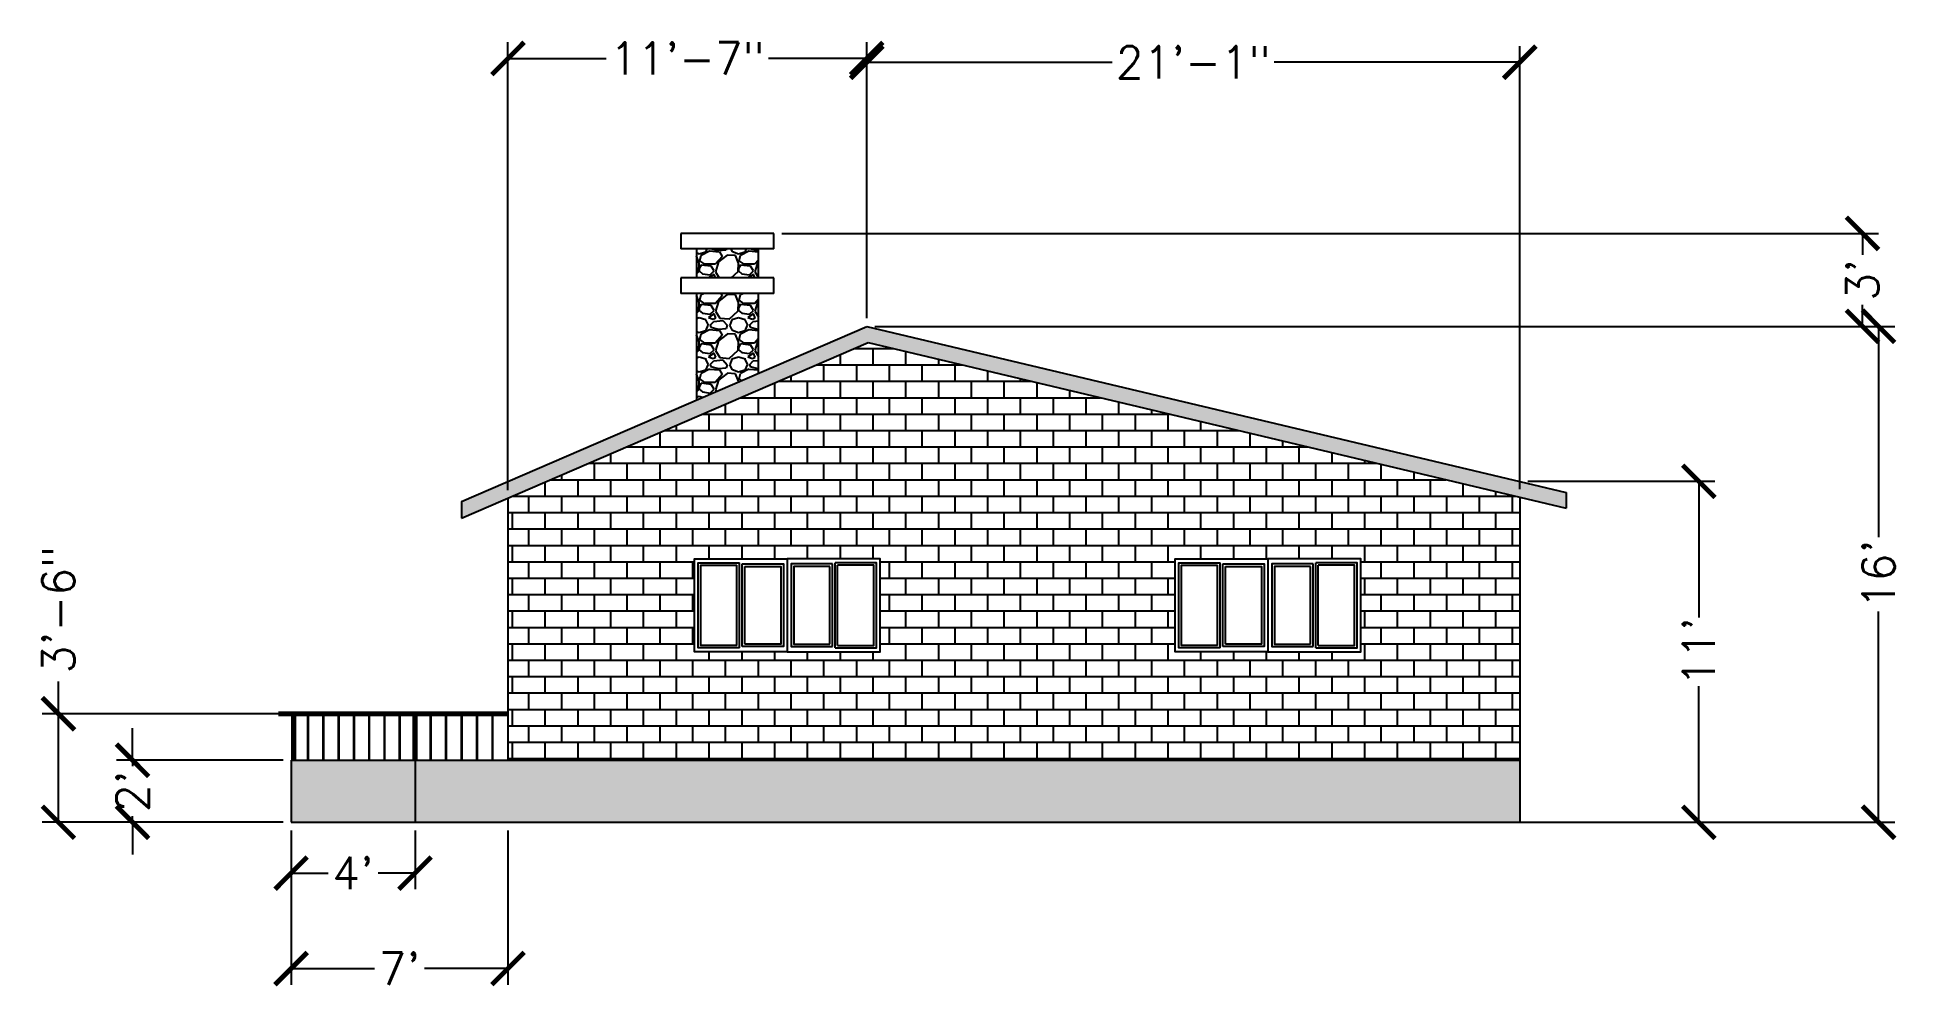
# Model space of a CAD drawing. Header units: inches. Extents: x 3040 to 3762, y 1202 to 1571.
import ezdxf

# ---------------------------------------------------------------- set-up
doc = ezdxf.new("R2010")
doc.units = ezdxf.units.IN
doc.layers.add('Dim', color=21, linetype='Continuous')
doc.layers.add('Hatches', color=3, linetype='Continuous')
doc.styles.get("Standard").update_dxf_attribs({"font": 'simplex.shx'})
doc.dimstyles.new('Dim', dxfattribs={"dimscale": 5, "dimtxt": 2.5, "dimasz": 2.5, "dimexe": 1.25, "dimexo": 0.625, "dimtad": 0, "dimlunit": 4, "dimtxsty": 'Standard', "dimblk": 'ARCHTICK', "dimcen": 2.5, "dimadec": 0, "dimazin": 0, "dimtfac": 1, "dimtmove": 0, "dimatfit": 3, "dimfxl": 1, "dimarcsym": 0})

# ---------------------------------------------------------------- blocks, each defined once
blk = doc.blocks.new('Window - Wood Frame 36 x 36 in.')
for p, q in [((1.5, 18.5), (34.5, 18.5)), ((2, 17.5), (34, 17.5)), ((2.5, 19.5), (33.5, 19.5)), ((3, 16.5), (33, 16.5))]:
    blk.add_line(p, q)
blk.add_lwpolyline([(0, 0), (0, 36), (36, 36), (36, 0)], close=True)
for points in [[(1.5, 18.5), (1.5, 34.5), (34.5, 34.5), (34.5, 18.5)], [(2.5, 19.5), (2.5, 33.5), (33.5, 33.5), (33.5, 19.5)], [(34, 17.5), (34, 1.5), (2, 1.5), (2, 17.5)], [(33, 16.5), (33, 2.5), (3, 2.5), (3, 16.5)]]:
    blk.add_lwpolyline(points)
blk = doc.blocks.new('_ArchTick')
at = {"color": 0, "linetype": 'ByBlock', "const_width": 0.15}
blk.add_lwpolyline([(-0.5, -0.5), (0.5, 0.5)], dxfattribs=at)
blk = doc.blocks.new('*D2')
at = {"layer": 'Dim', "color": 0, "lineweight": -2, "transparency": 16777216}
for p, q in [((3364.93, 1458.99), (3760.06, 1458.99)), ((3753.81, 1458.99), (3753.81, 1377.42)), ((3753.81, 1266.99), (3753.81, 1348.56)), ((3364.93, 1266.99), (3760.06, 1266.99))]:
    blk.add_line(p, q, dxfattribs=at)
at = {"layer": 'Dim', "color": 0, "lineweight": -2, "transparency": 16777216, "xscale": 12.5, "yscale": 12.5, "zscale": 12.5}
for p, rotation in [((3753.81, 1458.99), 90), ((3753.81, 1266.99), 270)]:
    blk.add_blockref('_ArchTick', p, dxfattribs=dict(at, rotation=rotation))
at = {"layer": 'Dim', "color": 0, "transparency": 16777216, "insert": (3753.81, 1362.99), "char_height": 12.5, "attachment_point": 5, "rotation": 90}
blk.add_mtext("16'", dxfattribs=at)
blk = doc.blocks.new('*D3')
at = {"layer": 'Dim', "color": 0, "lineweight": -2, "transparency": 16777216}
for p, q in [((3617.93, 1398.99), (3690.41, 1398.99)), ((3684.16, 1398.99), (3684.16, 1346.23)), ((3684.16, 1266.99), (3684.16, 1319.75)), ((3617.93, 1266.99), (3690.41, 1266.99))]:
    blk.add_line(p, q, dxfattribs=at)
at = {"layer": 'Dim', "color": 0, "lineweight": -2, "transparency": 16777216, "xscale": 12.5, "yscale": 12.5, "zscale": 12.5}
for p, rotation in [((3684.16, 1398.99), 90), ((3684.16, 1266.99), 270)]:
    blk.add_blockref('_ArchTick', p, dxfattribs=dict(at, rotation=rotation))
at = {"layer": 'Dim', "color": 0, "transparency": 16777216, "insert": (3684.16, 1332.99), "char_height": 12.5, "attachment_point": 5, "rotation": 90}
blk.add_mtext("11'", dxfattribs=at)
blk = doc.blocks.new('*D4')
at = {"layer": 'Dim', "color": 0, "lineweight": -2, "transparency": 16777216}
for p, q in [((3328.93, 1494.99), (3753.81, 1494.99)), ((3747.56, 1494.99), (3747.56, 1486.66)), ((3747.56, 1458.99), (3747.56, 1467.32)), ((3364.93, 1458.99), (3753.81, 1458.99))]:
    blk.add_line(p, q, dxfattribs=at)
at = {"layer": 'Dim', "color": 0, "lineweight": -2, "transparency": 16777216, "xscale": 12.5, "yscale": 12.5, "zscale": 12.5}
for p, rotation in [((3747.56, 1494.99), 90), ((3747.56, 1458.99), 270)]:
    blk.add_blockref('_ArchTick', p, dxfattribs=dict(at, rotation=rotation))
at = {"layer": 'Dim', "color": 0, "transparency": 16777216, "insert": (3747.56, 1476.99), "char_height": 12.5, "attachment_point": 5, "rotation": 90}
blk.add_mtext("3'", dxfattribs=at)
blk = doc.blocks.new('*D5')
at = {"layer": 'Dim', "color": 0, "lineweight": -2, "transparency": 16777216}
for p, q in [((3077.37, 1290.99), (3077.37, 1303.49)), ((3135.68, 1290.99), (3071.12, 1290.99)), ((3077.37, 1290.99), (3077.37, 1288.66)), ((3135.68, 1266.99), (3071.12, 1266.99)), ((3077.37, 1266.99), (3077.37, 1269.32)), ((3077.37, 1266.99), (3077.37, 1254.49))]:
    blk.add_line(p, q, dxfattribs=at)
at = {"layer": 'Dim', "color": 0, "lineweight": -2, "transparency": 16777216, "xscale": 12.5, "yscale": 12.5, "zscale": 12.5}
for p, rotation in [((3077.37, 1290.99), 270), ((3077.37, 1266.99), 90)]:
    blk.add_blockref('_ArchTick', p, dxfattribs=dict(at, rotation=rotation))
at = {"layer": 'Dim', "color": 0, "transparency": 16777216, "insert": (3077.37, 1278.99), "char_height": 12.5, "attachment_point": 5, "rotation": 90}
blk.add_mtext("2'", dxfattribs=at)
blk = doc.blocks.new('*D6')
at = {"layer": 'Dim', "color": 0, "lineweight": -2, "transparency": 16777216}
for p, q in [((3048.65, 1308.99), (3048.65, 1321.49)), ((3135.68, 1308.99), (3042.4, 1308.99)), ((3048.65, 1266.99), (3048.65, 1308.99)), ((3135.68, 1266.99), (3042.4, 1266.99))]:
    blk.add_line(p, q, dxfattribs=at)
at = {"layer": 'Dim', "color": 0, "lineweight": -2, "transparency": 16777216, "xscale": 12.5, "yscale": 12.5, "zscale": 12.5}
for p, rotation in [((3048.65, 1308.99), 90), ((3048.65, 1266.99), 270)]:
    blk.add_blockref('_ArchTick', p, dxfattribs=dict(at, rotation=rotation))
at = {"layer": 'Dim', "color": 0, "transparency": 16777216, "insert": (3048.65, 1349.32), "char_height": 12.5, "attachment_point": 5, "rotation": 90}
blk.add_mtext('3\'-6"', dxfattribs=at)
blk = doc.blocks.new('*D7')
at = {"layer": 'Dim', "color": 0, "lineweight": -2, "transparency": 16777216}
for p, q in [((3138.81, 1263.87), (3138.81, 1241.07)), ((3186.81, 1263.87), (3186.81, 1241.07)), ((3138.81, 1247.32), (3153.14, 1247.32)), ((3186.81, 1247.32), (3172.48, 1247.32))]:
    blk.add_line(p, q, dxfattribs=at)
at = {"layer": 'Dim', "color": 0, "lineweight": -2, "transparency": 16777216, "xscale": 12.5, "yscale": 12.5, "zscale": 12.5, "rotation": 180}
blk.add_blockref('_ArchTick', (3138.81, 1247.32), dxfattribs=at)
at = {"layer": 'Dim', "color": 0, "lineweight": -2, "transparency": 16777216, "xscale": 12.5, "yscale": 12.5, "zscale": 12.5}
blk.add_blockref('_ArchTick', (3186.81, 1247.32), dxfattribs=at)
at = {"layer": 'Dim', "color": 0, "transparency": 16777216, "insert": (3162.81, 1247.32), "char_height": 12.5, "attachment_point": 5}
blk.add_mtext("4'", dxfattribs=at)
blk = doc.blocks.new('*D8')
at = {"layer": 'Dim', "color": 0, "lineweight": -2, "transparency": 16777216}
for p, q in [((3138.81, 1263.87), (3138.81, 1204.12)), ((3222.81, 1263.87), (3222.81, 1204.12)), ((3138.81, 1210.37), (3171.14, 1210.37)), ((3222.81, 1210.37), (3190.48, 1210.37))]:
    blk.add_line(p, q, dxfattribs=at)
at = {"layer": 'Dim', "color": 0, "lineweight": -2, "transparency": 16777216, "xscale": 12.5, "yscale": 12.5, "zscale": 12.5, "rotation": 180}
blk.add_blockref('_ArchTick', (3138.81, 1210.37), dxfattribs=at)
at = {"layer": 'Dim', "color": 0, "lineweight": -2, "transparency": 16777216, "xscale": 12.5, "yscale": 12.5, "zscale": 12.5}
blk.add_blockref('_ArchTick', (3222.81, 1210.37), dxfattribs=at)
at = {"layer": 'Dim', "color": 0, "transparency": 16777216, "insert": (3180.81, 1210.37), "char_height": 12.5, "attachment_point": 5}
blk.add_mtext("7'", dxfattribs=at)
blk = doc.blocks.new('*D9')
at = {"layer": 'Dim', "color": 0, "lineweight": -2, "transparency": 16777216}
for p, q in [((3222.81, 1395.58), (3222.81, 1568.94)), ((3361.81, 1462.12), (3361.81, 1568.94)), ((3222.81, 1562.69), (3260.91, 1562.69)), ((3361.81, 1562.69), (3323.71, 1562.69))]:
    blk.add_line(p, q, dxfattribs=at)
at = {"layer": 'Dim', "color": 0, "lineweight": -2, "transparency": 16777216, "xscale": 12.5, "yscale": 12.5, "zscale": 12.5, "rotation": 180}
blk.add_blockref('_ArchTick', (3222.81, 1562.69), dxfattribs=at)
at = {"layer": 'Dim', "color": 0, "lineweight": -2, "transparency": 16777216, "xscale": 12.5, "yscale": 12.5, "zscale": 12.5}
blk.add_blockref('_ArchTick', (3361.81, 1562.69), dxfattribs=at)
at = {"layer": 'Dim', "color": 0, "transparency": 16777216, "insert": (3292.31, 1562.69), "char_height": 12.5, "attachment_point": 5}
blk.add_mtext('11\'-7"', dxfattribs=at)
blk = doc.blocks.new('*D10')
at = {"layer": 'Dim', "color": 0, "lineweight": -2, "transparency": 16777216}
for p, q in [((3361.81, 1462.12), (3361.81, 1567.47)), ((3614.81, 1395.95), (3614.81, 1567.47)), ((3361.81, 1561.22), (3456.91, 1561.22)), ((3614.81, 1561.22), (3519.71, 1561.22))]:
    blk.add_line(p, q, dxfattribs=at)
at = {"layer": 'Dim', "color": 0, "lineweight": -2, "transparency": 16777216, "xscale": 12.5, "yscale": 12.5, "zscale": 12.5, "rotation": 180}
blk.add_blockref('_ArchTick', (3361.81, 1561.22), dxfattribs=at)
at = {"layer": 'Dim', "color": 0, "lineweight": -2, "transparency": 16777216, "xscale": 12.5, "yscale": 12.5, "zscale": 12.5}
blk.add_blockref('_ArchTick', (3614.81, 1561.22), dxfattribs=at)
at = {"layer": 'Dim', "color": 0, "transparency": 16777216, "insert": (3488.31, 1561.22), "char_height": 12.5, "attachment_point": 5}
blk.add_mtext('21\'-1"', dxfattribs=at)

msp = doc.modelspace()

# ---------------------------------------------------------------- hatches: boundary and pattern name
at = {"layer": 'Hatches', "true_color": 0xffffff}
h = msp.add_hatch(dxfattribs=at)
h.set_pattern_fill('GRAVEL', scale=0.6, angle=180)
h.set_pattern_definition([(48.012787, (4870.8271, -1847.79), (121.92, 137.16), [2.05033, -202.9829]), (4.96974, (4872.1987, -1846.26597), (-182.87999993, -15.24000087), [3.51843, -348.324293]), (312.510447, (4875.7039, -1845.9612), (-152.40000006, 167.63999994), [2.48089, -245.608337]), (87.27369, (4881.6475, -1842.1512), (-15.24000003, -304.8), [3.20403, -317.198625]), (112.833654, (4881.7999, -1838.9508), (76.2, -182.88), [3.1418, -311.038846]), (177.27369, (4880.5807, -1836.0552), (304.8, -15.24000003), [3.20403, -317.198625]), (217.69424, (4877.3803, -1835.90277), (198.11999999, 152.40000001), [4.23716, -419.47869]), (252.255328, (4874.0275, -1838.49357), (-106.68000003, -335.27999999), [4.000317, -396.03154]), (301.429566, (4872.8083, -1842.3036), (121.92000002, -198.11999999), [3.21488, -318.273274]), (355.23636, (4874.4847, -1845.0468), (-167.64, 15.24000003), [3.67028, -179.84362]), (42.397438, (4878.1423, -1845.35157), (182.879999994, 167.640000006), [4.74647, -469.900635]), (318.814075, (4866.5599, -1841.9988), (106.68, -91.44), [1.62003, -160.383395]), (351.469234, (4867.7791, -1843.0656), (-198.12, 30.47999997), [3.08209, -305.127834]), (45, (4870.827, -1843.523), (4e-15, 15.24), [2.155256, -19.39736]), (23.19859, (4871.8939, -1845.3516), (-76.2, -30.48), [1.16065, -114.903734]), (111.80141, (4872.9607, -1844.8944), (15.24, -45.72), [1.641394, -80.42852]), (210.96376, (4872.351, -1843.3704), (-45.72, -30.48), [2.66592, -86.19779]), (341.56505, (4870.065, -1844.742), (-30.48, 15.24), [1.92772, -46.26539]), (196.38954, (4881.7999, -1844.8944), (-152.4, -45.72), [2.70053, -267.35296]), (250.346176, (4879.2091, -1845.6564), (60.96, 167.64), [2.265594, -224.293294]), (113.19859, (4870.065, -1847.79), (30.48, -76.2), [2.32128, -113.7431]), (163.61046, (4869.1507, -1845.6564), (152.4, -45.71999999), [2.70053, -267.35296]), (159.443955, (4881.7999, -1835.4456), (76.2, -30.48), [2.60421, -127.606406]), (114.77514, (4879.3615, -1834.5312), (76.2000001, -167.63999996), [2.18203, -216.02156]), (246.80141, (4869.9127, -1832.55), (-30.48, -76.2), [2.32128, -113.7431]), (197.354025, (4868.9983, -1834.6836), (198.12, 60.96000001), [2.554696, -252.914256]), (249.443955, (4877.3803, -1832.55), (30.48, 76.2), [1.302106, -128.90851]), (281.30993, (4870.827, -1832.55), (15.24, -60.96), [0.77709, -76.93197]), (345.96376, (4870.9795, -1833.312), (-45.72, 15.24), [3.1418, -59.69433]), (6.009006, (4874.0275, -1834.074), (-152.4, -15.24), [2.9116, -288.24819]), (123.69007, (4872.351, -1841.9988), (15.24, -30.48), [2.197943, -52.75066]), (173.157227, (4871.1319, -1840.16997), (-259.08, 30.47999999), [3.83734, -379.896054]), (240.945396, (4867.3219, -1839.7128), (60.96, 106.68), [1.56905, -155.336354]), (270, (4866.56, -1841.084), (15.24, -15.24), [0.9144, -14.3256]), (300.256437, (4874.3323, -1834.5312), (-60.96, 106.68), [2.1172, -209.603645]), (228.012788, (4875.3991, -1836.36), (-121.92, -137.16), [4.10066, -200.932573]), (180, (4872.656, -1839.408), (-15.24, -15.24), [3.9624, -11.2776]), (145.304846, (4868.6935, -1839.408), (-152.40000006, 106.67999992), [2.40966, -238.5559]), (74.054604, (4866.7123, -1838.0364), (15.24, 60.96), [2.218974, -108.7299]), (27.645975, (4867.3219, -1835.90277), (289.56000001, 152.39999998), [3.61287, -357.674787]), (355.426079, (4870.5223, -1834.22637), (198.12, -15.24), [3.822177, -378.39508])])
h.paths.add_polyline_path([(3295.81, 1488.99), (3295.81, 1477.715), (3319.81, 1477.715), (3319.81, 1488.99)])
h.paths.add_polyline_path([(3319.81, 1471.715), (3295.81, 1471.715), (3295.81, 1430.501), (3319.81, 1440.861)])
at = {"layer": 'Hatches', "true_color": 0x727430}
h = msp.add_hatch(color=67, dxfattribs=at)
h.dxf.hatch_style = 1
h.paths.add_polyline_path([(3204.81, 1391.22), (3204.81, 1384.685), (3362.361, 1452.693), (3632.81, 1388.555), (3632.81, 1394.721), (3361.81, 1458.99)])
at = {"layer": 'Hatches', "true_color": 0xffffff}
h = msp.add_hatch(dxfattribs=at)
h.set_pattern_fill('BRICK', angle=180)
h.set_pattern_definition([(180, (4881.8, -1832.55), (-8e-16, -6.35), []), (270, (4881.8, -1832.55), (12.7, -2e-15), [6.35, -6.35]), (270, (4875.45, -1832.55), (12.7, -2e-15), [-6.35, 6.35])])
edge = h.paths.add_edge_path(flags=0)
edge.add_line((3347.543, 1365.99), (3333.543, 1365.99))
edge.add_line((3333.543, 1365.99), (3333.543, 1335.99))
edge.add_line((3333.543, 1335.99), (3347.543, 1335.99))
edge = h.paths.add_edge_path(flags=0)
edge.add_line((3347.543, 1335.99), (3347.543, 1365.99))
edge = h.paths.add_edge_path(flags=0)
edge.add_line((3348.543, 1366.99), (3332.543, 1366.99))
edge.add_line((3332.543, 1366.99), (3332.543, 1334.99))
edge.add_line((3332.543, 1334.99), (3348.543, 1334.99))
edge = h.paths.add_edge_path(flags=0)
edge.add_line((3348.543, 1334.99), (3348.543, 1366.99))
edge = h.paths.add_edge_path(flags=0)
edge.add_line((3350.543, 1335.49), (3364.543, 1335.49))
edge.add_line((3364.543, 1335.49), (3364.543, 1366.49))
edge.add_line((3364.543, 1366.49), (3350.543, 1366.49))
edge = h.paths.add_edge_path(flags=0)
edge.add_line((3350.543, 1335.49), (3350.543, 1366.49))
edge = h.paths.add_edge_path(flags=0)
edge.add_line((3349.543, 1334.49), (3365.543, 1334.49))
edge.add_line((3365.543, 1334.49), (3365.543, 1367.49))
edge.add_line((3365.543, 1367.49), (3349.543, 1367.49))
edge = h.paths.add_edge_path(flags=0)
edge.add_line((3349.543, 1334.49), (3349.543, 1367.49))
h.paths.add_polyline_path([(3331.043, 1332.99), (3367.043, 1332.99), (3367.043, 1368.99), (3331.043, 1368.99)], flags=16)
edge = h.paths.add_edge_path(flags=0)
edge.add_line((3314.543, 1365.99), (3328.543, 1365.99))
edge.add_line((3328.543, 1365.99), (3328.543, 1335.99))
edge.add_line((3328.543, 1335.99), (3314.543, 1335.99))
edge = h.paths.add_edge_path(flags=0)
edge.add_line((3314.543, 1335.99), (3314.543, 1365.99))
edge = h.paths.add_edge_path(flags=0)
edge.add_line((3313.543, 1366.99), (3329.543, 1366.99))
edge.add_line((3329.543, 1366.99), (3329.543, 1334.99))
edge.add_line((3329.543, 1334.99), (3313.543, 1334.99))
edge = h.paths.add_edge_path(flags=0)
edge.add_line((3313.543, 1334.99), (3313.543, 1366.99))
edge = h.paths.add_edge_path(flags=0)
edge.add_line((3311.543, 1335.49), (3297.543, 1335.49))
edge.add_line((3297.543, 1335.49), (3297.543, 1366.49))
edge.add_line((3297.543, 1366.49), (3311.543, 1366.49))
edge = h.paths.add_edge_path(flags=0)
edge.add_line((3311.543, 1335.49), (3311.543, 1366.49))
edge = h.paths.add_edge_path(flags=0)
edge.add_line((3312.543, 1334.49), (3296.543, 1334.49))
edge.add_line((3296.543, 1334.49), (3296.543, 1367.49))
edge.add_line((3296.543, 1367.49), (3312.543, 1367.49))
edge = h.paths.add_edge_path(flags=0)
edge.add_line((3312.543, 1334.49), (3312.543, 1367.49))
h.paths.add_polyline_path([(3331.043, 1332.99), (3295.043, 1332.99), (3295.043, 1368.99), (3331.043, 1368.99)], flags=16)
edge = h.paths.add_edge_path(flags=0)
edge.add_line((3500.76, 1365.99), (3514.76, 1365.99))
edge.add_line((3514.76, 1365.99), (3514.76, 1335.99))
edge.add_line((3514.76, 1335.99), (3500.76, 1335.99))
edge = h.paths.add_edge_path(flags=0)
edge.add_line((3500.76, 1335.99), (3500.76, 1365.99))
edge = h.paths.add_edge_path(flags=0)
edge.add_line((3499.76, 1366.99), (3515.76, 1366.99))
edge.add_line((3515.76, 1366.99), (3515.76, 1334.99))
edge.add_line((3515.76, 1334.99), (3499.76, 1334.99))
edge = h.paths.add_edge_path(flags=0)
edge.add_line((3499.76, 1334.99), (3499.76, 1366.99))
edge = h.paths.add_edge_path(flags=0)
edge.add_line((3497.76, 1335.49), (3483.76, 1335.49))
edge.add_line((3483.76, 1335.49), (3483.76, 1366.49))
edge.add_line((3483.76, 1366.49), (3497.76, 1366.49))
edge = h.paths.add_edge_path(flags=0)
edge.add_line((3497.76, 1335.49), (3497.76, 1366.49))
edge = h.paths.add_edge_path(flags=0)
edge.add_line((3498.76, 1334.49), (3482.76, 1334.49))
edge.add_line((3482.76, 1334.49), (3482.76, 1367.49))
edge.add_line((3482.76, 1367.49), (3498.76, 1367.49))
edge = h.paths.add_edge_path(flags=0)
edge.add_line((3498.76, 1334.49), (3498.76, 1367.49))
h.paths.add_polyline_path([(3517.26, 1332.99), (3481.26, 1332.99), (3481.26, 1368.99), (3517.26, 1368.99)], flags=16)
edge = h.paths.add_edge_path(flags=0)
edge.add_line((3533.76, 1365.99), (3519.76, 1365.99))
edge.add_line((3519.76, 1365.99), (3519.76, 1335.99))
edge.add_line((3519.76, 1335.99), (3533.76, 1335.99))
edge = h.paths.add_edge_path(flags=0)
edge.add_line((3533.76, 1335.99), (3533.76, 1365.99))
edge = h.paths.add_edge_path(flags=0)
edge.add_line((3534.76, 1366.99), (3518.76, 1366.99))
edge.add_line((3518.76, 1366.99), (3518.76, 1334.99))
edge.add_line((3518.76, 1334.99), (3534.76, 1334.99))
edge = h.paths.add_edge_path(flags=0)
edge.add_line((3534.76, 1334.99), (3534.76, 1366.99))
edge = h.paths.add_edge_path(flags=0)
edge.add_line((3536.76, 1335.49), (3550.76, 1335.49))
edge.add_line((3550.76, 1335.49), (3550.76, 1366.49))
edge.add_line((3550.76, 1366.49), (3536.76, 1366.49))
edge = h.paths.add_edge_path(flags=0)
edge.add_line((3536.76, 1335.49), (3536.76, 1366.49))
edge = h.paths.add_edge_path(flags=0)
edge.add_line((3535.76, 1334.49), (3551.76, 1334.49))
edge.add_line((3551.76, 1334.49), (3551.76, 1367.49))
edge.add_line((3551.76, 1367.49), (3535.76, 1367.49))
edge = h.paths.add_edge_path(flags=0)
edge.add_line((3535.76, 1334.49), (3535.76, 1367.49))
h.paths.add_polyline_path([(3517.26, 1332.99), (3553.26, 1332.99), (3553.26, 1368.99), (3517.26, 1368.99)], flags=16)
h.paths.add_polyline_path([(3614.81, 1392.824), (3362.361, 1452.693), (3222.81, 1392.455), (3222.81, 1290.99), (3614.81, 1290.99)])
at = {"layer": 'Hatches', "true_color": 0x939598}
h = msp.add_hatch(color=252, dxfattribs=at)
h.dxf.hatch_style = 1
h.paths.add_polyline_path([(3138.81, 1290.99), (3138.81, 1266.99), (3186.81, 1266.99), (3186.81, 1290.99)])
at = {"layer": 'Hatches', "true_color": 0xffffff}
h = msp.add_hatch(color=7, dxfattribs=at)
h.dxf.hatch_style = 1
h.paths.add_polyline_path([(3186.81, 1290.99), (3186.81, 1266.99), (3614.81, 1266.99), (3614.81, 1290.99)])

# ---------------------------------------------------------------- linework, layer by layer
for p, q in [((3325.81, 1494.99), (3289.81, 1494.99)), ((3289.81, 1494.99), (3289.81, 1488.99)), ((3325.81, 1488.99), (3325.81, 1494.99)), ((3325.81, 1488.99), (3289.81, 1488.99)), ((3295.81, 1488.99), (3295.81, 1477.715)), ((3319.81, 1477.715), (3319.81, 1488.99)), ((3325.81, 1477.715), (3289.81, 1477.715)), ((3289.81, 1477.715), (3289.81, 1471.715)), ((3325.81, 1471.715), (3325.81, 1477.715)), ((3325.81, 1471.715), (3289.81, 1471.715)), ((3295.81, 1471.715), (3295.81, 1430.501)), ((3319.81, 1440.861), (3319.81, 1471.715)), ((3204.81, 1391.22), (3361.81, 1458.99)), ((3361.81, 1458.99), (3632.81, 1394.721)), ((3204.81, 1384.685), (3362.361, 1452.693)), ((3362.361, 1452.693), (3632.81, 1388.555)), ((3614.81, 1392.824), (3614.81, 1266.99)), ((3632.81, 1394.721), (3632.81, 1388.555)), ((3204.81, 1391.22), (3204.81, 1384.685)), ((3222.81, 1392.455), (3222.81, 1290.99)), ((3138.81, 1290.99), (3614.81, 1290.99)), ((3138.81, 1290.99), (3138.81, 1266.99)), ((3186.81, 1290.99), (3186.81, 1266.99)), ((3138.81, 1266.99), (3614.81, 1266.99))]:
    msp.add_line(p, q)
for points, const_width in [([(3133.796, 1308.99), (3186.81, 1308.99)], 2), ([(3139.81, 1290.99), (3139.81, 1308.99)], 2), ([(3145.363, 1290.99), (3145.363, 1308.99)], 1), ([(3151.284, 1290.99), (3151.284, 1308.99)], 1), ([(3157.205, 1290.99), (3157.205, 1308.99)], 1), ([(3163.126, 1290.99), (3163.126, 1308.99)], 1), ([(3169.047, 1290.99), (3169.047, 1308.99)], 1), ([(3174.968, 1290.99), (3174.968, 1308.99)], 1), ([(3180.889, 1290.99), (3180.889, 1308.99)], 1), ([(3186.81, 1290.99), (3186.81, 1308.99)], 2), ([(3186.81, 1308.99), (3222.81, 1308.99)], 2), ([(3192.866, 1290.99), (3192.866, 1308.99)], 1), ([(3198.855, 1290.99), (3198.855, 1308.99)], 1), ([(3204.844, 1290.99), (3204.844, 1308.99)], 1), ([(3210.832, 1290.99), (3210.832, 1308.99)], 1), ([(3216.821, 1290.99), (3216.821, 1308.99)], 1)]:
    msp.add_lwpolyline(points, dxfattribs=dict(const_width=const_width))

# ---------------------------------------------------------------- block references
at = {"rotation": 90}
for p in [(3331.043, 1332.99), (3517.26, 1332.99)]:
    msp.add_blockref('Window - Wood Frame 36 x 36 in.', p, dxfattribs=at)
at = {"xscale": -1, "rotation": 270}
for p in [(3331.043, 1332.99), (3517.26, 1332.99)]:
    msp.add_blockref('Window - Wood Frame 36 x 36 in.', p, dxfattribs=at)

# ---------------------------------------------------------------- dimensions: what is measured, and where the dimension line sits
at = {"layer": 'Dim'}
for base, p1, p2, picture, middle in [((3361.81, 1562.695), (3222.81, 1392.455), (3361.81, 1458.99), '*D9', (3292.31, 1562.695)), ((3614.81, 1561.217), (3361.81, 1458.99), (3614.81, 1392.824), '*D10', (3488.31, 1561.217)), ((3186.81, 1247.318), (3138.81, 1266.99), (3186.81, 1266.99), '*D7', (3162.81, 1247.318)), ((3222.81, 1210.374), (3138.81, 1266.99), (3222.81, 1266.99), '*D8', (3180.81, 1210.374))]:
    dim = msp.add_linear_dim(base=base, p1=p1, p2=p2, dimstyle='Dim', dxfattribs=at)
    dim.commit()
    dim.dimension.update_dxf_attribs({"geometry": picture, "text_midpoint": middle})
for base, p1, p2, picture, middle in [((3747.559, 1458.99), (3325.81, 1494.99), (3361.81, 1458.99), '*D4', (3747.559, 1476.99)), ((3753.809, 1266.99), (3361.81, 1458.99), (3361.81, 1266.99), '*D2', (3753.809, 1362.99)), ((3684.156, 1398.99), (3614.81, 1266.99), (3614.81, 1398.99), '*D3', (3684.156, 1332.99))]:
    dim = msp.add_linear_dim(base=base, p1=p1, p2=p2, angle=90, dimstyle='Dim', dxfattribs=at)
    dim.commit()
    dim.dimension.update_dxf_attribs({"geometry": picture, "text_midpoint": middle, "dimtype": 128})
for base, p2, picture, middle in [((3048.654, 1308.99), (3138.81, 1308.99), '*D6', (3048.654, 1349.318)), ((3077.369, 1290.99), (3138.81, 1290.99), '*D5', (3077.369, 1278.99))]:
    dim = msp.add_linear_dim(base=base, p1=(3138.81, 1266.99), p2=p2, angle=90, dimstyle='Dim', dxfattribs=at)
    dim.commit()
    dim.dimension.update_dxf_attribs({"geometry": picture, "text_midpoint": middle})

doc.saveas('drawing.dxf')
